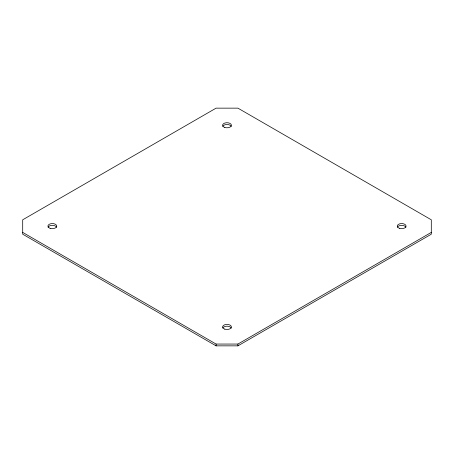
<?xml version="1.0" encoding="UTF-8"?>
<svg xmlns="http://www.w3.org/2000/svg" width="454" height="454" viewBox="0 0 454 454"><rect width="100%" height="100%" fill="white"/><g stroke="black" fill="none" stroke-linecap="round" stroke-linejoin="round"><path stroke-width="0.68" d="M22.7 232.403L216.081 344.053L237.919 344.053L431.3 232.403M237.919 345.852L431.3 234.202L431.3 219.798L237.919 108.148L216.081 108.148L22.7 219.798L22.7 234.202L216.081 345.852L237.919 345.852L237.919 344.053M216.081 344.053L216.081 345.852M397.409 227.244A4.409 2.548 0 0 1 401.671 225.354A4.409 2.548 0 0 1 405.927 227.244M222.738 126.399A4.409 2.548 0 0 1 227 124.51A4.409 2.548 0 0 1 231.262 126.399M48.073 227.244A4.409 2.548 0 0 1 52.329 225.354A4.409 2.548 0 0 1 56.591 227.244M222.738 328.083A4.409 2.548 0 0 1 227 326.199A4.409 2.548 0 0 1 231.262 328.083M224.792 329.15A4.409 2.548 0 0 0 231.409 326.942A4.409 2.548 0 0 0 224.792 324.741A4.409 2.548 0 0 0 224.792 329.15M399.463 228.305A4.409 2.548 0 0 0 406.08 226.098A4.409 2.548 0 0 0 399.463 223.896A4.409 2.548 0 0 0 399.463 228.305M224.792 127.46A4.409 2.548 0 0 0 231.409 125.253A4.409 2.548 0 0 0 224.792 123.051A4.409 2.548 0 0 0 224.792 127.46M50.127 228.305A4.409 2.548 0 0 0 56.744 226.098A4.409 2.548 0 0 0 50.127 223.896A4.409 2.548 0 0 0 50.127 228.305"/></g></svg>
